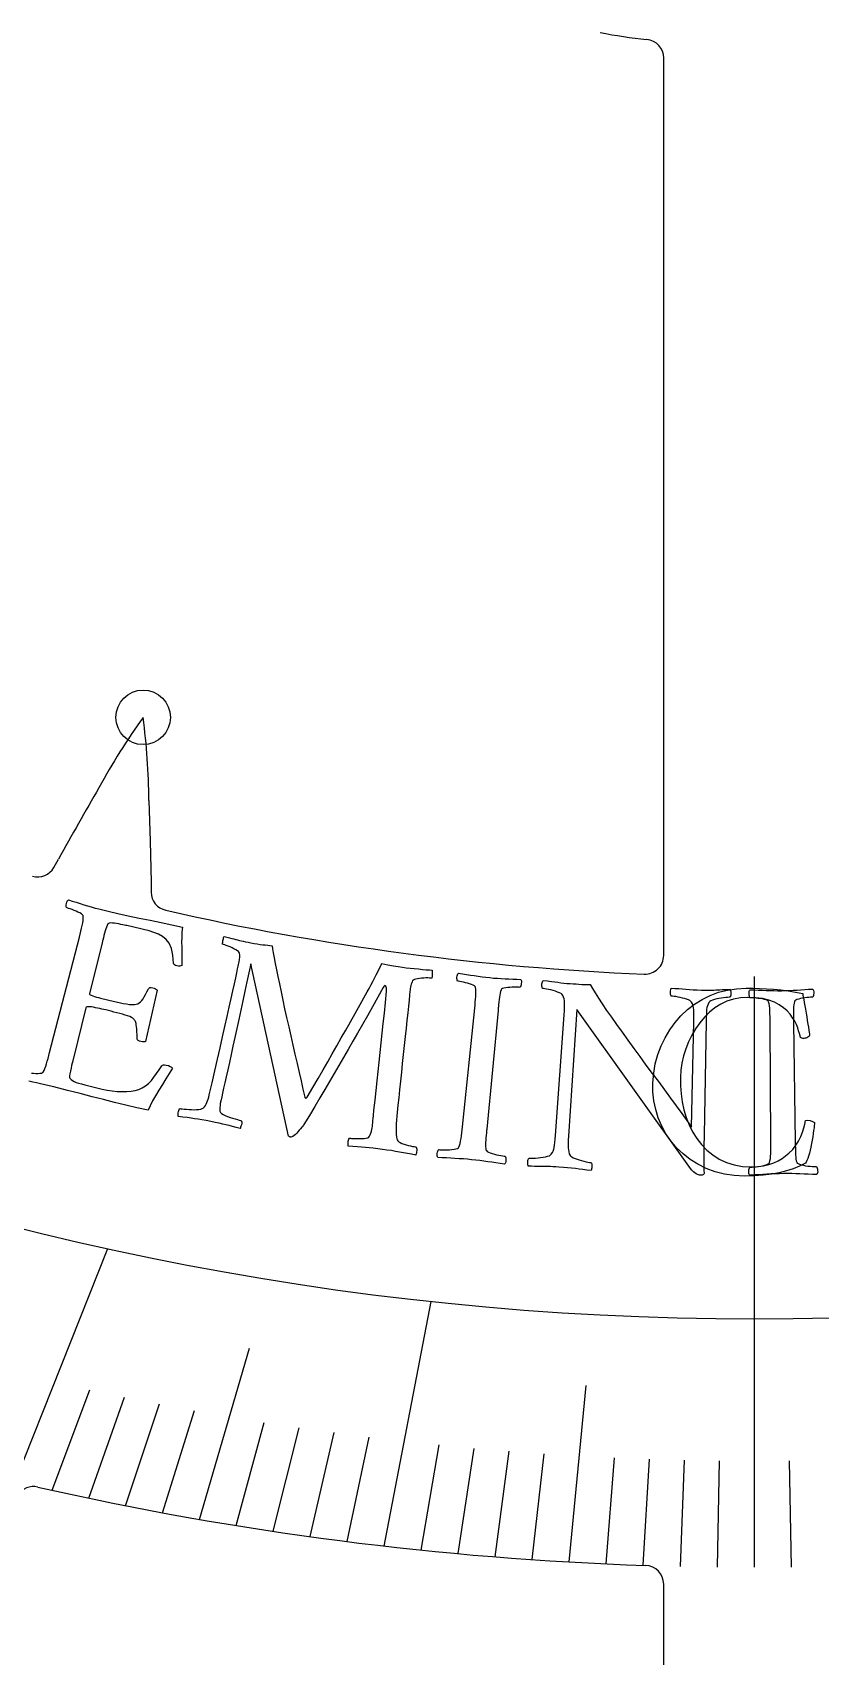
# Model space of a CAD drawing. Header units: millimetres. Extents: x -61 to 61, y -61 to 61.
# Drawn here: x -9.65 to 0.88, y -27.22 to -5.51 of the extents above; entities that cross this region are included whole.
import ezdxf

# ---------------------------------------------------------------- set-up
doc = ezdxf.new("R2010")
doc.units = ezdxf.units.MM
for name, color, linetype in [('CUT_INNER', 6, 'Continuous'), ('CUT_OUTER', 1, 'Continuous'), ('ENGRAVE', 7, 'Continuous'), ('ENGRAVE_FINE', 8, 'Continuous'), ('TEXT', 5, 'Continuous')]:
    doc.layers.add(name, color=color, linetype=linetype)

msp = doc.modelspace()

# ---------------------------------------------------------------- linework, layer by layer
at = {"layer": 'CUT_INNER'}
for points in [[(-1.215, -17.8525), (-1.215, -5.8559)], [(-8.0973, -15.779), (-8.0815, -16.3261), (-8.0694, -16.8735), (-8.0676, -17.0084)], [(-9.3683, -16.6748), (-9.3078, -16.5654)], [(-1.215, -38.2642), (-1.215, -26.2558)]]:
    msp.add_lwpolyline(points, dxfattribs=at)
for centre, radius, start, end in [((-0.0001, 0), 57.7124, 121.992876, 268.538679), ((-0.8744, 0.3645), 5.9984, 258.54682, 264.59111), ((-1.465, -5.8559), 0.25, 0, 84.23153), ((-0.6493, -20.0542), 9.2532, 144.42138, 151.29791), ((-17.3476, -15.8713), 9.2507, 0.57174, 7.45842), ((59.1528, -54.8018), 78.4147, 150.013453, 150.8159), ((-9.5871, -16.554), 0.25, 254.35547, 331.08966), ((-7.8176, -17.0049), 0.25, 180.78896, 257.16797), ((-0.0042, 17.3263), 35.4592, 257.17845, 267.62279), ((-1.465, -17.8525), 0.25, 267.71484, 0), ((-9.6389, -25.2026), 0.25, 77.17134, 147.14062), ((-0.0054, 17.3189), 43.3491, 257.23522, 268.08165), ((-1.465, -26.2558), 0.25, 360, 88.06641)]:
    msp.add_arc(centre, radius, start, end, dxfattribs=at)
at = {"layer": 'CUT_OUTER'}
msp.add_circle((0, 0), 60.75, dxfattribs=at)
at = {"layer": 'ENGRAVE'}
for points in [[(0, -26.0306), (0, -18.1331)], [(-9.8847, -24.8897), (-8.6457, -21.7699)], [(-4.9536, -25.7469), (-4.325, -22.4796)]]:
    msp.add_lwpolyline(points, dxfattribs=at)
for centre, radius in [((0, 17.3597), 40.0734), ((-8.1749, -14.6698), 0.3645)]:
    msp.add_circle(centre, radius, dxfattribs=at)
at = {"layer": 'ENGRAVE_FINE'}
for points in [[(-7.4235, -25.3909), (-6.7541, -23.1015)], [(-9.3933, -25.0017), (-8.8881, -23.6571)], [(-2.4782, -25.9598), (-2.2528, -23.5994)], [(-8.9015, -25.1077), (-8.422, -23.7553)], [(-8.4092, -25.2079), (-7.9556, -23.8481)], [(-7.9165, -25.3023), (-7.4889, -23.9355)], [(-6.9301, -25.4736), (-6.5548, -24.094)], [(-6.4364, -25.5506), (-6.0874, -24.1652)], [(-5.9424, -25.6218), (-5.6199, -24.2311)], [(-5.4481, -25.6872), (-5.1521, -24.2916)], [(-4.4589, -25.8009), (-4.2162, -24.3967)], [(-3.9639, -25.8492), (-3.748, -24.4414)], [(-3.4688, -25.8917), (-3.2798, -24.4807)], [(-2.9736, -25.9286), (-2.8114, -24.5148)], [(-1.9827, -25.9853), (-1.8745, -24.5672)], [(-1.4871, -26.0051), (-1.4059, -24.5855)], [(-0.9914, -26.0193), (-0.9373, -24.5986)], [(-0.4957, -26.0278), (-0.4686, -24.6064)], [(0.4957, -26.0278), (0.4686, -24.6064)]]:
    msp.add_lwpolyline(points, dxfattribs=at)
at = {"layer": 'TEXT'}
msp.add_lwpolyline([(-9.6694, -19.4244), (-9.6392, -19.4275), (-9.6094, -19.4292), (-9.5801, -19.4296), (-9.554, -19.4282), (-9.5342, -19.4247), (-9.5206, -19.4191), (-9.5132, -19.4114), (-9.5004, -19.3893), (-9.4883, -19.3636), (-9.4771, -19.3342), (-9.4667, -19.3011), (-9.4566, -19.2655), (-9.4464, -19.2284), (-9.4361, -19.1898), (-9.4257, -19.1499), (-9.0273, -17.6069), (-9.0171, -17.5668), (-9.0074, -17.5277), (-8.9982, -17.4898), (-8.9895, -17.4529), (-8.9823, -17.4182), (-8.9775, -17.3865), (-8.9752, -17.3578), (-8.9753, -17.3323), (-8.9774, -17.3206), (-8.9858, -17.3088), (-9.0005, -17.2969), (-9.0215, -17.2847), (-9.0462, -17.2728), (-9.0716, -17.2613), (-9.0979, -17.2503), (-9.125, -17.2398), (-9.1504, -17.2305), (-9.1716, -17.2231), (-9.1885, -17.2175), (-9.2012, -17.2137), (-9.2036, -17.2037), (-9.2042, -17.1912), (-9.2029, -17.1762), (-9.1998, -17.1587), (-9.1951, -17.1417), (-9.1892, -17.1279), (-9.1821, -17.1175), (-9.1737, -17.1103), (-9.1216, -17.1262), (-9.07, -17.1422), (-9.0189, -17.1582), (-8.9683, -17.1742), (-8.918, -17.1898), (-8.8679, -17.2045), (-8.8181, -17.2184), (-8.7686, -17.2314), (-8.7686, -17.2314), (-8.6434, -17.2621), (-8.5116, -17.2925), (-8.3731, -17.3226), (-8.2281, -17.3521), (-8.0807, -17.3816), (-7.9352, -17.4114), (-7.7918, -17.4416), (-7.6504, -17.4723), (-7.6556, -17.542), (-7.6589, -17.6093), (-7.6602, -17.674), (-7.6595, -17.7363), (-7.6581, -17.7977), (-7.6573, -17.8599), (-7.6571, -17.923), (-7.6576, -17.987), (-7.6699, -17.9928), (-7.685, -17.9957), (-7.7026, -17.9955), (-7.723, -17.9923), (-7.7434, -17.9861), (-7.7576, -17.9779), (-7.7658, -17.9675), (-7.7677, -17.9551), (-7.7774, -17.848), (-7.7972, -17.7598), (-7.827, -17.6902), (-7.8671, -17.6394), (-7.9152, -17.6011), (-7.9694, -17.5692), (-8.0297, -17.5437), (-8.096, -17.5244), (-8.3949, -17.4537), (-8.4078, -17.4507), (-8.4252, -17.4468), (-8.4472, -17.4421), (-8.4736, -17.4366), (-8.5018, -17.431), (-8.5294, -17.4264), (-8.5563, -17.4226), (-8.5824, -17.4197), (-8.6057, -17.4187), (-8.624, -17.4203), (-8.6373, -17.4246), (-8.6456, -17.4316), (-8.6554, -17.4504), (-8.6647, -17.4722), (-8.6736, -17.497), (-8.6821, -17.525), (-8.6903, -17.5547), (-8.6984, -17.5849), (-8.7064, -17.6156), (-8.7143, -17.6469), (-8.7174, -17.6592), (-8.7201, -17.6701), (-8.7224, -17.6796), (-8.7245, -17.6877), (-8.8925, -18.3626), (-8.8912, -18.37), (-8.8836, -18.3776), (-8.8698, -18.3852), (-8.8496, -18.3929), (-8.8256, -18.4005), (-8.8001, -18.4081), (-8.7731, -18.4154), (-8.7446, -18.4226), (-8.5582, -18.4677), (-8.4976, -18.4816), (-8.4439, -18.4929), (-8.397, -18.5014), (-8.357, -18.5073), (-8.3225, -18.5102), (-8.2924, -18.5096), (-8.2665, -18.5055), (-8.2449, -18.498), (-8.2259, -18.4869), (-8.2081, -18.4721), (-8.1914, -18.4536), (-8.1757, -18.4315), (-8.1599, -18.4052), (-8.1425, -18.3744), (-8.1237, -18.339), (-8.1034, -18.299), (-8.0962, -18.2887), (-8.0844, -18.2828), (-8.0678, -18.2814), (-8.0465, -18.2845), (-8.0265, -18.2902), (-8.0102, -18.2976), (-7.9976, -18.3065), (-7.9888, -18.3171), (-8.1424, -19.0032), (-8.1532, -19.0076), (-8.1672, -19.0094), (-8.1845, -19.0084), (-8.2052, -19.0048), (-8.225, -18.9986), (-8.2399, -18.99), (-8.2499, -18.9792), (-8.2549, -18.9661), (-8.2563, -18.9147), (-8.2581, -18.8708), (-8.2604, -18.8344), (-8.2631, -18.8055), (-8.2663, -18.7822), (-8.2698, -18.7628), (-8.2738, -18.7472), (-8.2781, -18.7354), (-8.2831, -18.7258), (-8.2889, -18.7167), (-8.2955, -18.7082), (-8.303, -18.7003), (-8.3136, -18.6906), (-8.3305, -18.6807), (-8.3536, -18.6706), (-8.3829, -18.6602), (-8.4162, -18.6497), (-8.4512, -18.6393), (-8.4879, -18.629), (-8.5263, -18.6187), (-8.5651, -18.6086), (-8.6027, -18.599), (-8.6392, -18.5899), (-8.6746, -18.5812), (-8.6993, -18.5754), (-8.7256, -18.5694), (-8.7536, -18.5632), (-8.7833, -18.5568), (-8.8128, -18.5508), (-8.8403, -18.5457), (-8.8659, -18.5416), (-8.8896, -18.5385), (-8.9097, -18.5373), (-8.9247, -18.5391), (-8.9347, -18.5439), (-8.9395, -18.5517), (-9.1112, -19.2414), (-9.1123, -19.2456), (-9.1135, -19.2507), (-9.115, -19.2567), (-9.1168, -19.2637), (-9.1236, -19.2915), (-9.1311, -19.3231), (-9.1393, -19.3585), (-9.1481, -19.3976), (-9.1554, -19.4345), (-9.1589, -19.4629), (-9.1585, -19.4829), (-9.1543, -19.4945), (-9.1373, -19.5112), (-9.1176, -19.5258), (-9.0951, -19.5383), (-9.0698, -19.5489), (-9.0392, -19.559), (-9.0006, -19.5702), (-8.9541, -19.5826), (-8.8996, -19.5962), (-8.7221, -19.6385), (-8.6559, -19.6523), (-8.5893, -19.6627), (-8.5225, -19.6695), (-8.4553, -19.6729), (-8.3911, -19.6723), (-8.3328, -19.6674), (-8.2806, -19.658), (-8.2344, -19.6444), (-8.1869, -19.6244), (-8.1429, -19.5976), (-8.1023, -19.5638), (-8.0653, -19.5232), (-8.03, -19.478), (-7.9949, -19.4305), (-7.9598, -19.3808), (-7.9247, -19.3289), (-7.9165, -19.3204), (-7.9043, -19.3157), (-7.8879, -19.3148), (-7.8675, -19.3177), (-7.8369, -19.3258), (-7.8125, -19.3354), (-7.7943, -19.3465), (-7.7823, -19.3593), (-7.8253, -19.4296), (-7.8701, -19.5018), (-7.9166, -19.5761), (-7.965, -19.6525), (-8.0109, -19.7274), (-8.0502, -19.7973), (-8.0829, -19.8623), (-8.1087, -19.9224), (-8.2587, -19.889), (-8.4078, -19.8542), (-8.5561, -19.8179), (-8.7036, -19.7802), (-8.8553, -19.7409), (-9.0166, -19.6996), (-9.1874, -19.6561), (-9.3676, -19.6104), (-9.4302, -19.5949), (-9.4897, -19.5808), (-9.546, -19.5681), (-9.5991, -19.5569), (-9.6511, -19.546), (-9.7038, -19.534)], dxfattribs=at)
for points in [[(-6.7346, -17.6842), (-6.6911, -17.6922), (-6.6502, -17.6988), (-6.6119, -17.7043), (-6.576, -17.7085), (-6.5422, -17.712), (-6.5097, -17.7155), (-6.4787, -17.7189), (-6.449, -17.7223), (-6.4433, -17.7654), (-6.4347, -17.8192), (-6.4232, -17.8837), (-6.4086, -17.9589), (-6.3917, -18.0432), (-6.3731, -18.1347), (-6.3529, -18.2336), (-6.331, -18.3397), (-6.3075, -18.4512), (-6.2827, -18.566), (-6.2566, -18.6841), (-6.229, -18.8056), (-6.2009, -18.9286), (-6.1728, -19.0512), (-6.1449, -19.1735), (-6.1171, -19.2955), (-6.0898, -19.4152), (-6.0634, -19.5305), (-6.038, -19.6415), (-6.0136, -19.7482), (-6.0118, -19.7519), (-6.0088, -19.7548), (-6.0048, -19.7569), (-5.9997, -19.7582), (-5.9943, -19.7581), (-5.9896, -19.7559), (-5.9855, -19.7518), (-5.9821, -19.7455), (-5.9068, -19.6179), (-5.8358, -19.4966), (-5.7691, -19.3815), (-5.7065, -19.2727), (-5.646, -19.1671), (-5.5855, -19.0613), (-5.5251, -18.9556), (-5.4646, -18.8497), (-5.4029, -18.741), (-5.3385, -18.6266), (-5.2714, -18.5065), (-5.2018, -18.3807), (-5.1787, -18.3387), (-5.1549, -18.2948), (-5.1304, -18.2491), (-5.1053, -18.2016), (-5.0808, -18.1547), (-5.0581, -18.1109), (-5.0373, -18.0702), (-5.0184, -18.0326), (-5.0026, -18.001), (-4.9914, -17.9785), (-4.9846, -17.965), (-4.9824, -17.9605), (-4.9021, -17.9768), (-4.8293, -17.9904), (-4.764, -18.0014), (-4.7061, -18.0099), (-4.6576, -18.0161), (-4.6062, -18.0221), (-4.5517, -18.0279), (-4.4942, -18.0336), (-4.4386, -18.0387), (-4.3894, -18.0429), (-4.3468, -18.0462), (-4.3108, -18.0487), (-4.3097, -18.0553), (-4.3094, -18.0672), (-4.3096, -18.0842), (-4.3105, -18.1065), (-4.3115, -18.1283), (-4.3122, -18.1438), (-4.3127, -18.1531), (-4.3128, -18.1563), (-4.3275, -18.155), (-4.3461, -18.1541), (-4.3688, -18.1538), (-4.3953, -18.1538), (-4.4236, -18.1547), (-4.4514, -18.1565), (-4.4785, -18.1593), (-4.5052, -18.1632), (-4.5291, -18.1681), (-4.548, -18.1741), (-4.5621, -18.1812), (-4.5712, -18.1894), (-4.578, -18.203), (-4.5842, -18.2186), (-4.5897, -18.2362), (-4.5945, -18.2558), (-4.5987, -18.2759), (-4.6024, -18.2952), (-4.6055, -18.3136), (-4.6079, -18.3311), (-4.613, -18.3849), (-4.6197, -18.451), (-4.628, -18.5294), (-4.6378, -18.6201), (-4.6487, -18.7199), (-4.6601, -18.8258), (-4.672, -18.9375), (-4.6844, -19.0552), (-4.6971, -19.1756), (-4.7096, -19.2952), (-4.722, -19.4141), (-4.7343, -19.5324), (-4.7463, -19.6469), (-4.7576, -19.7548), (-4.7682, -19.856), (-4.7783, -19.9505), (-4.7829, -20.0031), (-4.7868, -20.0544), (-4.79, -20.1043), (-4.7925, -20.1529), (-4.7933, -20.199), (-4.7912, -20.2416), (-4.7862, -20.2808), (-4.7783, -20.3165), (-4.7712, -20.33), (-4.7581, -20.3426), (-4.739, -20.3543), (-4.714, -20.365), (-4.6857, -20.3748), (-4.6571, -20.3836), (-4.6281, -20.3915), (-4.5988, -20.3985), (-4.572, -20.4043), (-4.5506, -20.4086), (-4.5347, -20.4116), (-4.5243, -20.4132), (-4.5193, -20.4279), (-4.5167, -20.4435), (-4.5163, -20.46), (-4.5183, -20.4775), (-4.5213, -20.4936), (-4.5241, -20.5061), (-4.5268, -20.5151), (-4.5293, -20.5204), (-4.5846, -20.51), (-4.6391, -20.4999), (-4.6929, -20.49), (-4.7461, -20.4804), (-4.8, -20.4711), (-4.8561, -20.4621), (-4.9145, -20.4535), (-4.9751, -20.4452), (-5.0386, -20.4371), (-5.0978, -20.4303), (-5.1528, -20.4246), (-5.2035, -20.4202), (-5.2543, -20.4162), (-5.3095, -20.4117), (-5.369, -20.4068), (-5.4329, -20.4014), (-5.434, -20.3954), (-5.4346, -20.3857), (-5.4346, -20.3722), (-5.4341, -20.3549), (-5.4325, -20.3368), (-5.4292, -20.3209), (-5.4243, -20.3071), (-5.4177, -20.2955), (-5.4044, -20.297), (-5.3877, -20.2983), (-5.3675, -20.2994), (-5.3438, -20.3003), (-5.3184, -20.3007), (-5.2929, -20.3007), (-5.2673, -20.3002), (-5.2417, -20.2992), (-5.2177, -20.2976), (-5.1971, -20.2952), (-5.1798, -20.2922), (-5.1658, -20.2884), (-5.1558, -20.2814), (-5.1465, -20.2689), (-5.1379, -20.251), (-5.1301, -20.2278), (-5.1233, -20.2027), (-5.1176, -20.1793), (-5.1132, -20.1577), (-5.11, -20.1379), (-5.1072, -20.1155), (-5.1045, -20.09), (-5.1018, -20.0613), (-5.0992, -20.0295), (-5.0965, -19.9977), (-5.0938, -19.969), (-5.0911, -19.9435), (-5.0882, -19.9211), (-5.0739, -19.7874), (-5.0598, -19.6564), (-5.0461, -19.528), (-5.0327, -19.4022), (-5.0194, -19.277), (-5.0058, -19.1503), (-4.9921, -19.0223), (-4.9781, -18.8928), (-4.9638, -18.7601), (-4.9494, -18.6224), (-4.9346, -18.4797), (-4.9196, -18.3319), (-4.9191, -18.325), (-4.9192, -18.3156), (-4.9199, -18.3037), (-4.9212, -18.2893), (-4.9236, -18.2754), (-4.928, -18.2652), (-4.9343, -18.2585), (-4.9424, -18.2555), (-4.9465, -18.2566), (-4.9515, -18.2609), (-4.9575, -18.2686), (-4.9643, -18.2794), (-5.0375, -18.4112), (-5.1082, -18.538), (-5.1766, -18.6597), (-5.2424, -18.7764), (-5.3067, -18.8895), (-5.3702, -19.0005), (-5.433, -19.1094), (-5.4951, -19.2161), (-5.5571, -19.3222), (-5.6198, -19.4291), (-5.6831, -19.5369), (-5.7471, -19.6454), (-5.8128, -19.7564), (-5.8811, -19.8715), (-5.9521, -19.9907), (-6.0258, -20.114), (-6.0323, -20.1226), (-6.0419, -20.1346), (-6.0544, -20.15), (-6.07, -20.1688), (-6.0871, -20.1889), (-6.1044, -20.2082), (-6.1218, -20.2268), (-6.1394, -20.2446), (-6.1563, -20.2599), (-6.1718, -20.2708), (-6.1858, -20.2773), (-6.1983, -20.2795), (-6.2031, -20.2799), (-6.2091, -20.2787), (-6.2162, -20.2758), (-6.2246, -20.2712), (-6.2263, -20.2693), (-6.228, -20.2678), (-6.2298, -20.2668), (-6.2317, -20.2662), (-6.736, -17.9641), (-6.7612, -18.0847), (-6.7871, -18.2072), (-6.8139, -18.3314), (-6.8415, -18.4575), (-6.8693, -18.5835), (-6.8964, -18.7076), (-6.9231, -18.8299), (-6.9491, -18.9504), (-6.9743, -19.0671), (-6.9984, -19.1778), (-7.0214, -19.2827), (-7.0433, -19.3818), (-7.0637, -19.4732), (-7.082, -19.5553), (-7.0983, -19.6281), (-7.1125, -19.6915), (-7.1242, -19.7436), (-7.1329, -19.7824), (-7.1386, -19.8079), (-7.1412, -19.8202), (-7.1435, -19.8337), (-7.1455, -19.8481), (-7.1472, -19.8632), (-7.1485, -19.8791), (-7.1493, -19.8949), (-7.1494, -19.9096), (-7.1489, -19.9232), (-7.1476, -19.9357), (-7.1408, -19.9499), (-7.1268, -19.964), (-7.1056, -19.978), (-7.0773, -19.9919), (-7.0451, -20.0052), (-7.0125, -20.0172), (-6.9793, -20.0282), (-6.9457, -20.038), (-6.9151, -20.0462), (-6.8911, -20.0524), (-6.8736, -20.0567), (-6.8627, -20.0591), (-6.858, -20.0695), (-6.8562, -20.0827), (-6.8574, -20.0987), (-6.8616, -20.1176), (-6.8669, -20.1358), (-6.8714, -20.1498), (-6.8752, -20.1595), (-6.8782, -20.1651), (-6.9312, -20.1515), (-6.9803, -20.1389), (-7.0256, -20.1272), (-7.0672, -20.1163), (-7.1095, -20.1058), (-7.1572, -20.0948), (-7.2103, -20.0836), (-7.2688, -20.0719), (-7.3312, -20.0601), (-7.3885, -20.0499), (-7.4406, -20.0414), (-7.4876, -20.0346), (-7.5347, -20.0282), (-7.5871, -20.0209), (-7.6448, -20.0126), (-7.7078, -20.0035), (-7.7086, -19.9975), (-7.7086, -19.9877), (-7.7078, -19.9742), (-7.7062, -19.957), (-7.7035, -19.939), (-7.6992, -19.9233), (-7.6935, -19.9099), (-7.6862, -19.8987), (-7.672, -19.9011), (-7.6521, -19.9038), (-7.6265, -19.9066), (-7.5953, -19.9095), (-7.5612, -19.9121), (-7.5272, -19.9136), (-7.4933, -19.9141), (-7.4594, -19.9136), (-7.4286, -19.9114), (-7.4038, -19.9071), (-7.3849, -19.9006), (-7.3721, -19.892), (-7.3562, -19.8753), (-7.3425, -19.8574), (-7.3311, -19.8384), (-7.322, -19.8181), (-7.314, -19.7962), (-7.306, -19.7721), (-7.2981, -19.7458), (-7.2903, -19.7173), (-7.2527, -19.555), (-7.2159, -19.396), (-7.1801, -19.2402), (-7.1452, -19.0876), (-7.1118, -18.9405), (-7.0804, -18.8009), (-7.051, -18.6691), (-7.0236, -18.5449), (-6.9984, -18.43), (-6.9757, -18.3264), (-6.9554, -18.234), (-6.9375, -18.1528), (-6.9226, -18.0851), (-6.9113, -18.0329), (-6.9034, -17.9963), (-6.8991, -17.9754), (-6.8952, -17.955), (-6.8917, -17.935), (-6.8885, -17.9154), (-6.8855, -17.8963), (-6.8834, -17.8777), (-6.8826, -17.8599), (-6.8831, -17.8427), (-6.8849, -17.8263), (-6.8892, -17.8142), (-6.8992, -17.8016), (-6.9149, -17.7887), (-6.9364, -17.7753), (-6.9611, -17.7622), (-6.9863, -17.7498), (-7.0122, -17.7383), (-7.0387, -17.7277), (-7.0636, -17.7184), (-7.0843, -17.7112), (-7.1011, -17.706), (-7.1139, -17.7028), (-7.1148, -17.6993), (-7.114, -17.6896), (-7.1114, -17.6736), (-7.1072, -17.6515), (-7.1024, -17.6292), (-7.0984, -17.6128), (-7.0951, -17.6024), (-7.0926, -17.5979), (-7.0539, -17.6077), (-7.0193, -17.6166), (-6.9886, -17.6247), (-6.962, -17.6319), (-6.9373, -17.6387), (-6.9126, -17.6451), (-6.8878, -17.6514), (-6.863, -17.6573), (-6.8363, -17.6634), (-6.8061, -17.6699), (-6.7721, -17.6768), (-6.7346, -17.6842)], [(-3.5413, -18.1493), (-3.489, -18.1541), (-3.4374, -18.1581), (-3.3863, -18.1612), (-3.3359, -18.1634), (-3.2852, -18.1654), (-3.2334, -18.1676), (-3.1804, -18.1701), (-3.1264, -18.1729), (-3.121, -18.1825), (-3.1178, -18.1947), (-3.117, -18.2097), (-3.1184, -18.2273), (-3.1214, -18.2448), (-3.1253, -18.2593), (-3.1301, -18.2709), (-3.1358, -18.2795), (-3.149, -18.2787), (-3.1669, -18.2782), (-3.1893, -18.278), (-3.2164, -18.278), (-3.2453, -18.2787), (-3.2734, -18.28), (-3.3007, -18.2822), (-3.3271, -18.2851), (-3.3504, -18.2894), (-3.3685, -18.2957), (-3.3812, -18.3038), (-3.3886, -18.3139), (-3.3954, -18.3339), (-3.4014, -18.3568), (-3.4065, -18.3827), (-3.4108, -18.4116), (-3.4145, -18.4427), (-3.4182, -18.4752), (-3.4218, -18.5092), (-3.4253, -18.5446), (-3.4258, -18.5503), (-3.4264, -18.556), (-3.4269, -18.5617), (-3.4275, -18.5674), (-3.428, -18.5731), (-3.4285, -18.5788), (-3.4291, -18.5845), (-3.4296, -18.5902), (-3.581, -20.1765), (-3.5815, -20.1822), (-3.5821, -20.1879), (-3.5826, -20.1936), (-3.5831, -20.1993), (-3.5837, -20.2051), (-3.5842, -20.2108), (-3.5848, -20.2165), (-3.5853, -20.2222), (-3.5886, -20.2575), (-3.5914, -20.2912), (-3.5939, -20.3232), (-3.5959, -20.3536), (-3.597, -20.3819), (-3.5967, -20.4077), (-3.5949, -20.4311), (-3.5917, -20.4519), (-3.5858, -20.4618), (-3.5741, -20.4718), (-3.5565, -20.4818), (-3.5331, -20.4919), (-3.5062, -20.5015), (-3.4782, -20.51), (-3.4492, -20.5173), (-3.419, -20.5235), (-3.3907, -20.5286), (-3.3672, -20.5325), (-3.3484, -20.5352), (-3.3344, -20.5368), (-3.33, -20.5463), (-3.3271, -20.5586), (-3.3256, -20.5736), (-3.3255, -20.5913), (-3.3272, -20.6089), (-3.3308, -20.6235), (-3.3363, -20.635), (-3.3438, -20.6434), (-3.4011, -20.6346), (-3.4571, -20.6261), (-3.512, -20.6178), (-3.5656, -20.6098), (-3.619, -20.6022), (-3.6732, -20.5952), (-3.7282, -20.5888), (-3.784, -20.5829), (-3.8385, -20.5778), (-3.8936, -20.5733), (-3.9492, -20.5693), (-4.0053, -20.5659), (-4.062, -20.5629), (-4.1193, -20.56), (-4.177, -20.5571), (-4.2352, -20.5544), (-4.2409, -20.5447), (-4.244, -20.5323), (-4.2447, -20.5173), (-4.2428, -20.4997), (-4.2393, -20.4823), (-4.2348, -20.4679), (-4.2295, -20.4565), (-4.2233, -20.4481), (-4.2093, -20.4493), (-4.1904, -20.4503), (-4.1665, -20.4511), (-4.1378, -20.4518), (-4.1069, -20.4517), (-4.0766, -20.4502), (-4.0469, -20.4476), (-4.0178, -20.4436), (-3.9922, -20.4384), (-3.9732, -20.432), (-3.9605, -20.4244), (-3.9544, -20.4157), (-3.945, -20.3919), (-3.9369, -20.3647), (-3.9301, -20.3339), (-3.9247, -20.2997), (-3.9201, -20.2629), (-3.9155, -20.2248), (-3.911, -20.1851), (-3.9066, -20.144), (-3.7415, -18.5591), (-3.7373, -18.5179), (-3.7335, -18.4778), (-3.73, -18.4389), (-3.7269, -18.4012), (-3.7249, -18.3657), (-3.7249, -18.3337), (-3.7269, -18.305), (-3.7308, -18.2797), (-3.7346, -18.2685), (-3.7446, -18.2581), (-3.7609, -18.2485), (-3.7836, -18.2396), (-3.8097, -18.2314), (-3.8365, -18.2238), (-3.8642, -18.2169), (-3.8925, -18.2105), (-3.919, -18.2051), (-3.9411, -18.2009), (-3.9587, -18.1978), (-3.9718, -18.196), (-3.9756, -18.1864), (-3.9781, -18.1742), (-3.979, -18.1592), (-3.9785, -18.1414), (-3.9764, -18.1239), (-3.9726, -18.1094), (-3.9671, -18.098), (-3.9599, -18.0897), (-3.906, -18.0977), (-3.8527, -18.1058), (-3.7997, -18.114), (-3.7473, -18.1224), (-3.6952, -18.1304), (-3.6436, -18.1375), (-3.5922, -18.1438), (-3.5413, -18.1493)], [(-2.4659, -18.2287), (-2.4262, -18.2314), (-2.3869, -18.234), (-2.348, -18.2366), (-2.3096, -18.2391), (-2.274, -18.2412), (-2.2432, -18.2424), (-2.2175, -18.2428), (-2.1967, -18.2425), (-2.1683, -18.2928), (-2.1322, -18.3526), (-2.0882, -18.422), (-2.0363, -18.5008), (-1.9779, -18.5872), (-1.9145, -18.6792), (-1.8459, -18.7769), (-1.7721, -18.8802), (-1.6948, -18.9871), (-1.6157, -19.0955), (-1.5348, -19.2055), (-1.4521, -19.317), (-1.3688, -19.4288), (-1.2864, -19.5397), (-1.2049, -19.6496), (-1.1243, -19.7586), (-1.0466, -19.8645), (-0.9741, -19.965), (-0.9068, -20.0602), (-0.8448, -20.1502), (-0.813, -18.7366), (-0.8122, -18.6896), (-0.8119, -18.6478), (-0.8122, -18.6112), (-0.8131, -18.5799), (-0.816, -18.5519), (-0.822, -18.5253), (-0.8313, -18.5), (-0.8437, -18.476), (-0.8518, -18.4664), (-0.8652, -18.4569), (-0.8842, -18.4474), (-0.9087, -18.4381), (-0.9362, -18.4293), (-0.9645, -18.4214), (-0.9934, -18.4144), (-1.023, -18.4083), (-1.0511, -18.4033), (-1.0753, -18.3996), (-1.0957, -18.3972), (-1.1122, -18.396), (-1.1182, -18.3852), (-1.122, -18.3723), (-1.1237, -18.3573), (-1.1232, -18.3403), (-1.1217, -18.3235), (-1.12, -18.3093), (-1.1182, -18.2978), (-1.1162, -18.2889), (-1.0642, -18.2925), (-1.0139, -18.2962), (-0.9652, -18.3001), (-0.918, -18.3041), (-0.8702, -18.3078), (-0.8194, -18.3108), (-0.7655, -18.3131), (-0.7088, -18.3146), (-0.6688, -18.3152), (-0.6327, -18.3155), (-0.6005, -18.3155), (-0.5721, -18.3151), (-0.5455, -18.3145), (-0.5184, -18.3136), (-0.4908, -18.3124), (-0.4628, -18.311), (-0.4331, -18.3094), (-0.4004, -18.3079), (-0.3647, -18.3064), (-0.3261, -18.3048), (-0.3228, -18.3135), (-0.3199, -18.324), (-0.3175, -18.3365), (-0.3156, -18.3508), (-0.3151, -18.3661), (-0.3168, -18.3814), (-0.3208, -18.3966), (-0.3271, -18.4118), (-0.3407, -18.4122), (-0.3595, -18.4134), (-0.3837, -18.4156), (-0.413, -18.4186), (-0.4447, -18.4226), (-0.4757, -18.4278), (-0.5061, -18.4342), (-0.5358, -18.4418), (-0.5624, -18.4504), (-0.5836, -18.4597), (-0.5993, -18.4698), (-0.6096, -18.4808), (-0.6214, -18.5023), (-0.6305, -18.5253), (-0.6369, -18.5498), (-0.6405, -18.5758), (-0.6427, -18.6058), (-0.6445, -18.6426), (-0.646, -18.686), (-0.6471, -18.7362), (-0.6743, -20.253), (-0.6752, -20.3048), (-0.6761, -20.3533), (-0.6769, -20.3984), (-0.6776, -20.4402), (-0.6782, -20.48), (-0.6786, -20.519), (-0.6786, -20.5574), (-0.6785, -20.595), (-0.6781, -20.6338), (-0.6775, -20.6758), (-0.6767, -20.7208), (-0.6757, -20.769), (-0.6788, -20.7758), (-0.6837, -20.7812), (-0.6906, -20.7852), (-0.6994, -20.7876), (-0.7085, -20.7891), (-0.7161, -20.7902), (-0.7222, -20.7908), (-0.7268, -20.791), (-0.7359, -20.7896), (-0.7476, -20.7858), (-0.762, -20.7795), (-0.779, -20.7708), (-0.7976, -20.759), (-0.8168, -20.7433), (-0.8367, -20.7237), (-0.8572, -20.7003), (-2.3757, -18.5756), (-2.4876, -20.2686), (-2.4903, -20.3155), (-2.492, -20.3569), (-2.4926, -20.3929), (-2.492, -20.4234), (-2.4896, -20.4508), (-2.4844, -20.4771), (-2.4765, -20.5024), (-2.4658, -20.5266), (-2.4579, -20.5366), (-2.4443, -20.5467), (-2.4252, -20.5569), (-2.4004, -20.5672), (-2.3724, -20.5772), (-2.3433, -20.5866), (-2.3132, -20.5953), (-2.2821, -20.6032), (-2.2525, -20.61), (-2.2269, -20.6151), (-2.2053, -20.6185), (-2.1878, -20.6203), (-2.1816, -20.6312), (-2.1775, -20.6438), (-2.1754, -20.6583), (-2.1753, -20.6746), (-2.1767, -20.6908), (-2.179, -20.705), (-2.1821, -20.7172), (-2.1861, -20.7275), (-2.2413, -20.7206), (-2.2946, -20.714), (-2.3459, -20.7076), (-2.3953, -20.7016), (-2.4454, -20.6959), (-2.4989, -20.6906), (-2.5559, -20.6857), (-2.6163, -20.6813), (-2.6575, -20.6786), (-2.6955, -20.6767), (-2.7304, -20.6754), (-2.7622, -20.6748), (-2.7922, -20.6745), (-2.8217, -20.6742), (-2.8508, -20.674), (-2.8793, -20.6738), (-2.9097, -20.6734), (-2.9442, -20.6726), (-2.9828, -20.6715), (-3.0255, -20.6701), (-3.0285, -20.6612), (-3.0308, -20.6505), (-3.0325, -20.6379), (-3.0335, -20.6234), (-3.033, -20.6081), (-3.0301, -20.593), (-3.0248, -20.5781), (-3.017, -20.5634), (-3.0027, -20.5639), (-2.983, -20.5637), (-2.9578, -20.5627), (-2.9272, -20.5609), (-2.894, -20.5581), (-2.861, -20.5544), (-2.8282, -20.5497), (-2.7955, -20.544), (-2.7662, -20.5371), (-2.7434, -20.5291), (-2.7271, -20.5199), (-2.7172, -20.5094), (-2.7035, -20.4888), (-2.6923, -20.4667), (-2.6837, -20.4432), (-2.6777, -20.4184), (-2.6731, -20.3894), (-2.6688, -20.3534), (-2.6646, -20.3105), (-2.6607, -20.2606), (-2.5464, -18.6444), (-2.5432, -18.5943), (-2.5412, -18.5509), (-2.5403, -18.5141), (-2.5406, -18.4839), (-2.5428, -18.4577), (-2.5475, -18.4327), (-2.5549, -18.4089), (-2.5649, -18.3864), (-2.5726, -18.3747), (-2.5866, -18.3633), (-2.6067, -18.3521), (-2.6331, -18.3412), (-2.6627, -18.331), (-2.6926, -18.3219), (-2.7228, -18.314), (-2.7533, -18.3072), (-2.7814, -18.3017), (-2.8047, -18.2975), (-2.823, -18.2946), (-2.8364, -18.293), (-2.8413, -18.2773), (-2.844, -18.2618), (-2.8444, -18.2464), (-2.8425, -18.2312), (-2.8393, -18.2171), (-2.8358, -18.2049), (-2.832, -18.1947), (-2.8279, -18.1864), (-2.7693, -18.193), (-2.7166, -18.1994), (-2.6698, -18.2054), (-2.629, -18.2112), (-2.5903, -18.2166), (-2.5503, -18.2213), (-2.5088, -18.2253), (-2.4659, -18.2287)], [(-0.1108, -18.2909), (-0.0224, -18.292), (0.068, -18.2948), (0.1605, -18.2993), (0.2551, -18.3054), (0.3512, -18.3142), (0.448, -18.3265), (0.5456, -18.3423), (0.644, -18.3617), (0.6449, -18.3666), (0.6476, -18.3812), (0.652, -18.4056), (0.6582, -18.4398), (0.6655, -18.4805), (0.6731, -18.5245), (0.681, -18.5719), (0.6892, -18.6226), (0.6974, -18.6738), (0.7053, -18.7227), (0.7131, -18.7691), (0.7205, -18.8131), (0.7269, -18.8516), (0.7316, -18.8812), (0.7344, -18.9021), (0.7355, -18.9141), (0.7356, -18.9218), (0.7321, -18.9295), (0.7248, -18.9373), (0.7139, -18.9451), (0.7008, -18.9521), (0.6872, -18.9571), (0.6731, -18.9602), (0.6585, -18.9615), (0.646, -18.961), (0.6344, -18.959), (0.6237, -18.9556), (0.6138, -18.9508), (0.6085, -18.927), (0.6004, -18.8975), (0.5898, -18.8623), (0.5766, -18.8215), (0.5592, -18.7773), (0.5364, -18.7323), (0.5081, -18.6863), (0.4744, -18.6395), (0.434, -18.594), (0.3857, -18.5522), (0.3295, -18.5139), (0.2655, -18.4792), (0.1922, -18.4504), (0.108, -18.4299), (0.013, -18.4175), (-0.0929, -18.4132), (-0.1893, -18.4187), (-0.2812, -18.4356), (-0.3687, -18.4641), (-0.452, -18.5041), (-0.5305, -18.5539), (-0.6035, -18.6118), (-0.6712, -18.6777), (-0.7336, -18.7517), (-0.79, -18.832), (-0.8398, -18.9166), (-0.8829, -19.0057), (-0.9194, -19.0991), (-0.9488, -19.195), (-0.9706, -19.2913), (-0.9848, -19.3881), (-0.9913, -19.4853), (-0.9905, -19.5938), (-0.9824, -19.7015), (-0.9668, -19.8085), (-0.9438, -19.9147), (-0.913, -20.018), (-0.8742, -20.1165), (-0.8275, -20.2102), (-0.7727, -20.2989), (-0.7098, -20.3809), (-0.6388, -20.4543), (-0.5596, -20.5191), (-0.4723, -20.5752), (-0.3768, -20.6206), (-0.2729, -20.6531), (-0.1608, -20.6727), (-0.0405, -20.6794), (0.0436, -20.676), (0.1211, -20.6658), (0.192, -20.6488), (0.2562, -20.625), (0.3145, -20.5967), (0.3676, -20.5659), (0.4155, -20.5326), (0.4583, -20.497), (0.5098, -20.4453), (0.5534, -20.3907), (0.5891, -20.3333), (0.617, -20.2731), (0.639, -20.2135), (0.6572, -20.1578), (0.6716, -20.1059), (0.6822, -20.058), (0.714, -20.0564), (0.7444, -20.0606), (0.7735, -20.0705), (0.8013, -20.0862), (0.8008, -20.1029), (0.7988, -20.1264), (0.7953, -20.1565), (0.7902, -20.1934), (0.784, -20.2345), (0.7771, -20.2773), (0.7694, -20.3218), (0.7611, -20.3679), (0.7521, -20.4136), (0.7426, -20.4567), (0.7325, -20.4971), (0.7219, -20.535), (0.7112, -20.5681), (0.7008, -20.5946), (0.6907, -20.6144), (0.681, -20.6275), (0.6014, -20.6682), (0.5162, -20.7036), (0.4254, -20.7336), (0.3291, -20.7582), (0.2258, -20.7774), (0.1142, -20.791), (-0.0058, -20.7991), (-0.1342, -20.8015), (-0.2715, -20.7946), (-0.4028, -20.7752), (-0.5279, -20.7432), (-0.6468, -20.6988), (-0.7583, -20.6434), (-0.8613, -20.5789), (-0.9557, -20.5052), (-1.0416, -20.4224), (-1.118, -20.332), (-1.1843, -20.2356), (-1.2405, -20.1332), (-1.2866, -20.0248), (-1.3219, -19.9119), (-1.3456, -19.7957), (-1.358, -19.6764), (-1.3591, -19.5538), (-1.3485, -19.4243), (-1.3267, -19.2993), (-1.2938, -19.1787), (-1.2497, -19.0626), (-1.196, -18.9519), (-1.1337, -18.8479), (-1.0629, -18.7506), (-0.9838, -18.6598), (-0.897, -18.5771), (-0.8032, -18.5042), (-0.7025, -18.441), (-0.5947, -18.3874), (-0.4811, -18.3448), (-0.3627, -18.3145), (-0.2393, -18.2966), (-0.1108, -18.2909)], [(0.3623, -18.3236), (0.4148, -18.3227), (0.4666, -18.321), (0.5176, -18.3185), (0.568, -18.3152), (0.6186, -18.3116), (0.6704, -18.3082), (0.7233, -18.3049), (0.7773, -18.3017), (0.7837, -18.3106), (0.7882, -18.3225), (0.7907, -18.3372), (0.7912, -18.3549), (0.7901, -18.3726), (0.7878, -18.3875), (0.7843, -18.3995), (0.7796, -18.4087), (0.7664, -18.4093), (0.7486, -18.4108), (0.7262, -18.413), (0.6994, -18.4161), (0.6707, -18.4198), (0.6429, -18.4243), (0.616, -18.4294), (0.5901, -18.4352), (0.5673, -18.442), (0.5501, -18.4502), (0.5383, -18.4597), (0.5321, -18.4705), (0.5275, -18.4911), (0.524, -18.5146), (0.5218, -18.5409), (0.5207, -18.5701), (0.5204, -18.6014), (0.5203, -18.6341), (0.5204, -18.6682), (0.5208, -18.7038), (0.5209, -18.7096), (0.521, -18.7153), (0.5211, -18.721), (0.5212, -18.7267), (0.5212, -18.7325), (0.5213, -18.7382), (0.5214, -18.7439), (0.5215, -18.7497), (0.5445, -20.343), (0.5446, -20.3488), (0.5447, -20.3545), (0.5447, -20.3602), (0.5448, -20.3659), (0.5449, -20.3717), (0.545, -20.3774), (0.5451, -20.3831), (0.5452, -20.3889), (0.5458, -20.4243), (0.5466, -20.4581), (0.5477, -20.4902), (0.549, -20.5207), (0.551, -20.5489), (0.5541, -20.5746), (0.5585, -20.5976), (0.564, -20.6179), (0.5709, -20.6271), (0.5836, -20.6358), (0.6022, -20.6438), (0.6266, -20.6513), (0.6544, -20.6579), (0.6831, -20.6632), (0.7128, -20.6674), (0.7434, -20.6702), (0.7721, -20.6722), (0.7959, -20.6735), (0.8149, -20.6741), (0.829, -20.6742), (0.8344, -20.6832), (0.8387, -20.695), (0.8418, -20.7098), (0.8437, -20.7274), (0.844, -20.7451), (0.842, -20.7599), (0.8378, -20.772), (0.8313, -20.7812), (0.7734, -20.7787), (0.7168, -20.7763), (0.6613, -20.7741), (0.6072, -20.772), (0.5532, -20.7703), (0.4986, -20.7693), (0.4432, -20.7689), (0.3871, -20.7692), (0.3324, -20.77), (0.2772, -20.7715), (0.2214, -20.7737), (0.1652, -20.7765), (0.1085, -20.7797), (0.0514, -20.783), (-0.0063, -20.7865), (-0.0645, -20.7902), (-0.0712, -20.7811), (-0.0757, -20.7691), (-0.0779, -20.7543), (-0.078, -20.7367), (-0.0764, -20.719), (-0.0736, -20.7042), (-0.0696, -20.6922), (-0.0643, -20.6832), (-0.0502, -20.6828), (-0.0313, -20.6818), (-0.0075, -20.68), (0.0211, -20.6775), (0.0518, -20.674), (0.0818, -20.6693), (0.111, -20.6634), (0.1395, -20.6562), (0.1643, -20.6482), (0.1826, -20.6398), (0.1943, -20.6309), (0.1995, -20.6216), (0.2062, -20.5969), (0.2113, -20.569), (0.2146, -20.5377), (0.2162, -20.503), (0.2169, -20.466), (0.2173, -20.4275), (0.2174, -20.3876), (0.2173, -20.3463), (0.2081, -18.7528), (0.2077, -18.7114), (0.2072, -18.6712), (0.2064, -18.6321), (0.2053, -18.5943), (0.2034, -18.5588), (0.1999, -18.5269), (0.1948, -18.4987), (0.1882, -18.474), (0.1832, -18.4633), (0.1721, -18.454), (0.1548, -18.4462), (0.1314, -18.4398), (0.1045, -18.4346), (0.077, -18.43), (0.0488, -18.4261), (0.0199, -18.4229), (-0.0071, -18.4204), (-0.0295, -18.4186), (-0.0473, -18.4175), (-0.0605, -18.4171), (-0.0654, -18.408), (-0.0691, -18.3961), (-0.0717, -18.3813), (-0.0732, -18.3636), (-0.073, -18.3459), (-0.0708, -18.3311), (-0.0666, -18.3192), (-0.0603, -18.3101), (-0.0059, -18.3122), (0.048, -18.3144), (0.1015, -18.3168), (0.1546, -18.3194), (0.2072, -18.3216), (0.2594, -18.3231), (0.3111, -18.3237), (0.3623, -18.3236)]]:
    msp.add_lwpolyline(points, close=True, dxfattribs=at)

doc.saveas('drawing.dxf')
